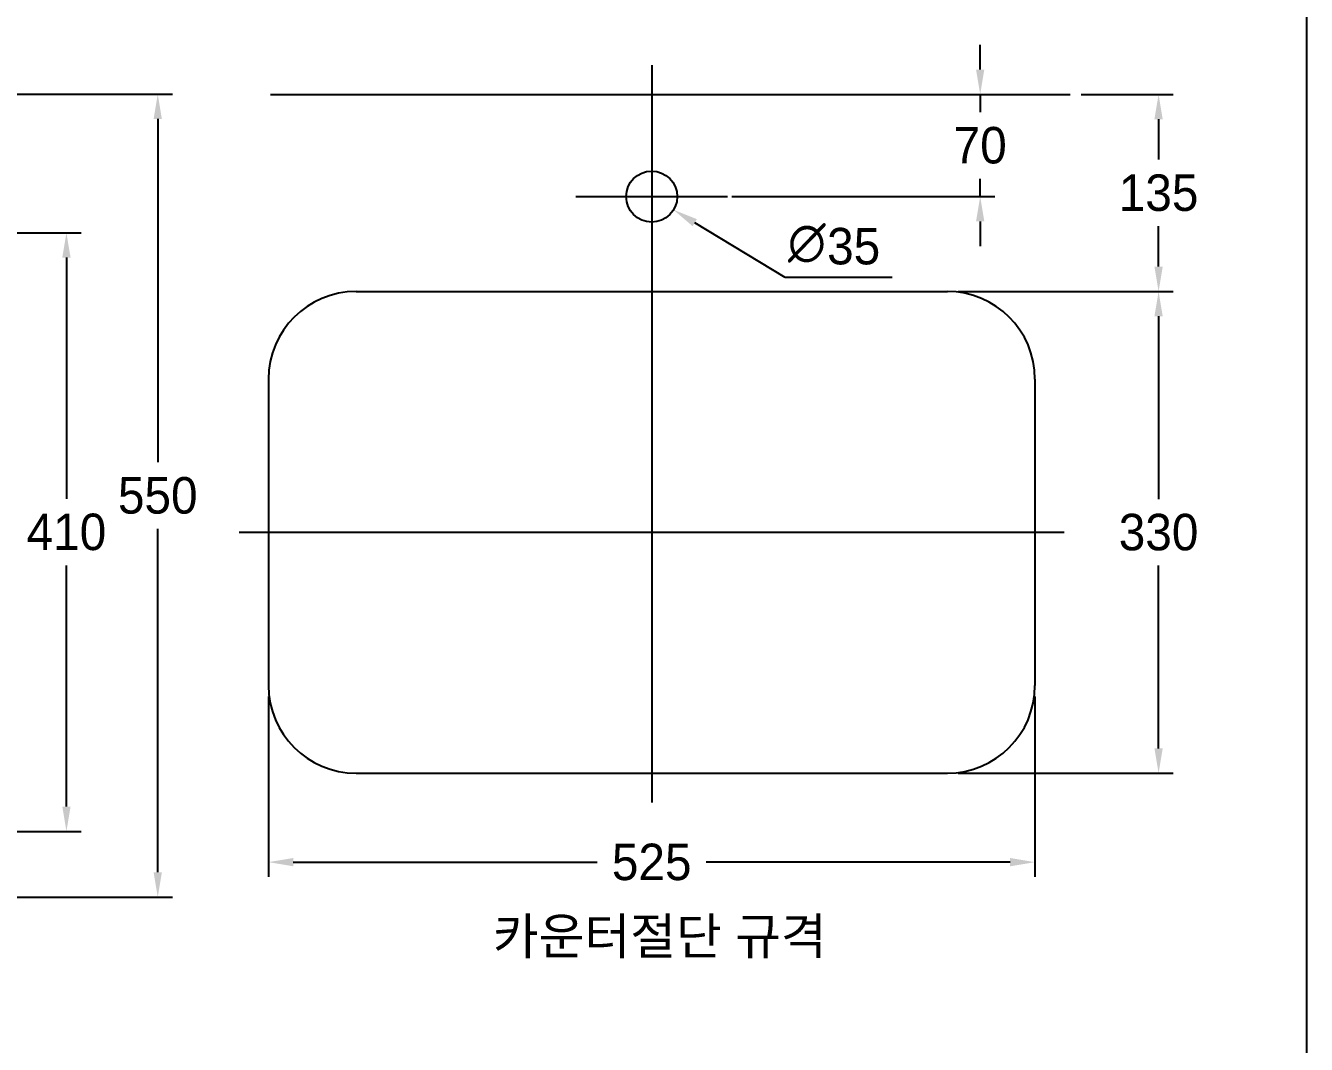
# Model space of a CAD drawing. Header units: millimetres. Extents: x 0 to 1800, y -67 to 2530.
# Drawn here: x 923 to 1800, y 1219 to 1917 of the extents above; entities that cross this region are included whole.
import ezdxf
from ezdxf.enums import TextEntityAlignment as Align
from ezdxf.lldxf.tags import DXFTag

# ---------------------------------------------------------------- set-up
doc = ezdxf.new("R2010")
doc.units = ezdxf.units.MM
doc.layers.get('Defpoints').update_dxf_attribs({"color": 1})
for name, color, linetype in [('TEXT', 7, 'Continuous'), ('도각라인', 7, 'Continuous'), ('외형선', 3, 'Continuous'), ('중심선', 1, 'DASHED'), ('치수선', 7, 'Continuous')]:
    doc.layers.add(name, color=color, linetype=linetype)
doc.styles.add('140911', font='HBATANG.TTF')
doc.styles.add('____', font='')
doc.styles.add('타이틀', font='H2GTRM.TTF', dxfattribs={"height": 25})
doc.styles.get('____').set_extended_font_data('굴림')
tags = doc.linetypes.add('DASHDOT', pattern=[70, 31, -13, 13, -13]).pattern_tags.tags
tags[10:11] = [DXFTag(74, 4), DXFTag(75, 0), DXFTag(340, '0'), DXFTag(46, 0.0), DXFTag(50, 0.0), DXFTag(44, 0.0), DXFTag(45, 0.0)]
tags[8:9] = [DXFTag(74, 4), DXFTag(75, 0), DXFTag(340, '0'), DXFTag(46, 0.0), DXFTag(50, 0.0), DXFTag(44, 0.0), DXFTag(45, 0.0)]
tags[6:7] = [DXFTag(74, 4), DXFTag(75, 0), DXFTag(340, '0'), DXFTag(46, 0.0), DXFTag(50, 0.0), DXFTag(44, 0.0), DXFTag(45, 0.0)]
tags[4:5] = [DXFTag(74, 4), DXFTag(75, 0), DXFTag(340, '0'), DXFTag(46, 0.0), DXFTag(50, 0.0), DXFTag(44, 0.0), DXFTag(45, 0.0)]
tags = doc.linetypes.add('DASHED', pattern=[25.72, 12.86, -12.86]).pattern_tags.tags
tags[6:7] = [DXFTag(74, 4), DXFTag(75, 0), DXFTag(340, '0'), DXFTag(46, 0.0), DXFTag(50, 0.0), DXFTag(44, 0.0), DXFTag(45, 0.0)]
tags[4:5] = [DXFTag(74, 4), DXFTag(75, 0), DXFTag(340, '0'), DXFTag(46, 0.0), DXFTag(50, 0.0), DXFTag(44, 0.0), DXFTag(45, 0.0)]
doc.dimstyles.new('MSADIM', dxfattribs={"dimtxt": 33, "dimasz": 17, "dimexe": 10, "dimexo": 7.5, "dimgap": 10, "dimtad": 0, "dimtih": 1, "dimtoh": 1, "dimdec": 0, "dimzin": 1, "dimdsep": 46, "dimtxsty": '____', "dimcen": 11.25, "dimadec": 0, "dimazin": 0, "dimtfac": 1, "dimtdec": 0, "dimtix": 1, "dimtmove": 0, "dimatfit": 3, "dimfxl": 1, "dimtolj": 1, "dimtzin": 1, "dimarcsym": 0})

# ---------------------------------------------------------------- blocks, each defined once
blk = doc.blocks.new('*D9')
at = {"color": 0, "lineweight": -2, "transparency": 16777216}
for p, q in [((685.29, 1775.39), (960.69, 1775.39)), ((950.69, 1758.39), (950.69, 1593.24)), ((950.69, 1382.39), (950.69, 1547.54)), ((685.29, 1365.39), (960.69, 1365.39))]:
    blk.add_line(p, q, dxfattribs=at)
at = {"color": 0, "transparency": 16777216}
for points in [[(947.86, 1758.39), (953.53, 1758.39), (950.69, 1775.39)], [(947.86, 1382.39), (953.53, 1382.39), (950.69, 1365.39)]]:
    blk.add_solid(points, dxfattribs=at)
at = {"layer": 'Defpoints', "color": 0, "transparency": 16777216}
for p in [(677.79, 1775.39), (677.79, 1365.39), (950.69, 1365.39)]:
    blk.add_point(p, dxfattribs=at)
at = {"color": 0, "transparency": 16777216, "insert": (950.69, 1570.39), "char_height": 25, "attachment_point": 5, "style": '____'}
blk.add_mtext('\\A1;410', dxfattribs=at)
blk = doc.blocks.new('*D12')
at = {"layer": 'Defpoints', "color": 0, "transparency": 16777216}
for p in [(1447.2, 1870.24), (1576.57, 1870.24), (1399.07, 1800.24)]:
    blk.add_point(p, dxfattribs=at)
at = {"layer": '치수선', "color": 0, "lineweight": -2, "transparency": 16777216}
for p, q in [((1576.57, 1887.24), (1576.57, 1904.24)), ((1454.7, 1870.24), (1586.57, 1870.24)), ((1576.57, 1870.24), (1576.57, 1858.07)), ((1576.57, 1800.24), (1576.57, 1812.4)), ((1406.57, 1800.24), (1586.57, 1800.24)), ((1576.57, 1783.24), (1576.57, 1766.24))]:
    blk.add_line(p, q, dxfattribs=at)
at = {"layer": '치수선', "color": 0, "transparency": 16777216}
for points in [[(1573.74, 1887.24), (1579.4, 1887.24), (1576.57, 1870.24)], [(1573.74, 1783.24), (1579.4, 1783.24), (1576.57, 1800.24)]]:
    blk.add_solid(points, dxfattribs=at)
at = {"layer": '치수선', "color": 0, "transparency": 16777216, "insert": (1576.57, 1835.24), "char_height": 25, "attachment_point": 5, "style": '____'}
blk.add_mtext('\\A1;70', dxfattribs=at)
blk = doc.blocks.new('*D13')
at = {"layer": 'Defpoints', "color": 0, "transparency": 16777216}
for p in [(1089.07, 1465.24), (1614.07, 1465.24), (1614.07, 1344.31)]:
    blk.add_point(p, dxfattribs=at)
at = {"layer": '치수선', "color": 0, "lineweight": -2, "transparency": 16777216}
for p, q in [((1089.07, 1457.74), (1089.07, 1334.31)), ((1614.07, 1457.74), (1614.07, 1334.31)), ((1106.07, 1344.31), (1314.19, 1344.31)), ((1597.07, 1344.31), (1388.95, 1344.31))]:
    blk.add_line(p, q, dxfattribs=at)
at = {"layer": '치수선', "color": 0, "transparency": 16777216}
for points in [[(1106.07, 1347.14), (1106.07, 1341.47), (1089.07, 1344.31)], [(1597.07, 1347.14), (1597.07, 1341.47), (1614.07, 1344.31)]]:
    blk.add_solid(points, dxfattribs=at)
at = {"layer": '치수선', "color": 0, "transparency": 16777216, "insert": (1351.57, 1344.31), "char_height": 25, "attachment_point": 5, "style": '____'}
blk.add_mtext('\\A1;525', dxfattribs=at)
blk = doc.blocks.new('*D14')
at = {"color": 0, "lineweight": -2, "transparency": 16777216}
for p, q in [((1645.7, 1870.24), (1708.76, 1870.24)), ((1698.76, 1853.24), (1698.76, 1825.59)), ((1698.76, 1752.24), (1698.76, 1779.89)), ((1561.57, 1735.24), (1708.76, 1735.24))]:
    blk.add_line(p, q, dxfattribs=at)
at = {"color": 0, "transparency": 16777216}
for points in [[(1695.92, 1853.24), (1701.59, 1853.24), (1698.76, 1870.24)], [(1695.92, 1752.24), (1701.59, 1752.24), (1698.76, 1735.24)]]:
    blk.add_solid(points, dxfattribs=at)
at = {"layer": 'Defpoints', "color": 0, "transparency": 16777216}
for p in [(1638.2, 1870.24), (1554.07, 1735.24), (1698.76, 1735.24)]:
    blk.add_point(p, dxfattribs=at)
at = {"color": 0, "transparency": 16777216, "insert": (1698.76, 1802.74), "char_height": 25, "attachment_point": 5, "style": '____'}
blk.add_mtext('\\A1;135', dxfattribs=at)
blk = doc.blocks.new('*D15')
at = {"color": 0, "lineweight": -2, "transparency": 16777216}
for p, q in [((1561.57, 1735.24), (1708.76, 1735.24)), ((1698.76, 1718.24), (1698.76, 1593.05)), ((1698.76, 1422.24), (1698.76, 1547.42)), ((1561.57, 1405.24), (1708.76, 1405.24))]:
    blk.add_line(p, q, dxfattribs=at)
at = {"color": 0, "transparency": 16777216}
for points in [[(1695.92, 1718.24), (1701.59, 1718.24), (1698.76, 1735.24)], [(1695.92, 1422.24), (1701.59, 1422.24), (1698.76, 1405.24)]]:
    blk.add_solid(points, dxfattribs=at)
at = {"layer": 'Defpoints', "color": 0, "transparency": 16777216}
for p in [(1554.07, 1735.24), (1554.07, 1405.24), (1698.76, 1405.24)]:
    blk.add_point(p, dxfattribs=at)
at = {"color": 0, "transparency": 16777216, "insert": (1698.76, 1570.24), "char_height": 25, "attachment_point": 5, "style": '____'}
blk.add_mtext('\\A1;330', dxfattribs=at)
blk = doc.blocks.new('*D16')
at = {"color": 0, "lineweight": -2, "transparency": 16777216}
for p, q in [((889.42, 1870.39), (1023.23, 1870.39)), ((1013.23, 1853.39), (1013.23, 1618.2)), ((1013.23, 1337.39), (1013.23, 1572.57)), ((899.8, 1320.39), (1023.23, 1320.39))]:
    blk.add_line(p, q, dxfattribs=at)
at = {"color": 0, "transparency": 16777216}
for points in [[(1010.4, 1853.39), (1016.07, 1853.39), (1013.23, 1870.39)], [(1010.4, 1337.39), (1016.07, 1337.39), (1013.23, 1320.39)]]:
    blk.add_solid(points, dxfattribs=at)
at = {"layer": 'Defpoints', "color": 0, "transparency": 16777216}
for p in [(881.92, 1870.39), (892.3, 1320.39), (1013.23, 1320.39)]:
    blk.add_point(p, dxfattribs=at)
at = {"color": 0, "transparency": 16777216, "insert": (1013.23, 1595.39), "char_height": 25, "attachment_point": 5, "style": '____'}
blk.add_mtext('\\A1;550', dxfattribs=at)

msp = doc.modelspace()

# ---------------------------------------------------------------- linework, layer by layer
at = {"layer": '도각라인'}
msp.add_line((1800, 2530), (1800, 0), dxfattribs=at)
at = {"layer": '외형선', "linetype": 'Continuous'}
for p, q in [((1090.41, 1870.24), (1638.2, 1870.24)), ((1149.07, 1735.24), (1554.07, 1735.24)), ((1149.07, 1405.24), (1554.07, 1405.24))]:
    msp.add_line(p, q, dxfattribs=at)
at = {"layer": '외형선'}
for p, q in [((1089.07, 1675.24), (1089.07, 1465.24)), ((1614.07, 1675.24), (1614.07, 1465.24))]:
    msp.add_line(p, q, dxfattribs=at)
at = {"layer": '외형선', "linetype": 'Continuous'}
msp.add_circle((1351.57, 1800.24), 17.5, dxfattribs=at)
at = {"layer": '외형선'}
for centre, start, end in [((1149.07, 1675.24), 90, 180), ((1554.07, 1675.24), 0, 90), ((1149.07, 1465.24), 180, 270), ((1554.07, 1465.24), 270, 0)]:
    msp.add_arc(centre, 60, start, end, dxfattribs=at)
at = {"layer": '중심선'}
for p, q in [((1351.57, 1890.24), (1351.57, 1385.24)), ((1069.07, 1570.24), (1634.07, 1570.24))]:
    msp.add_line(p, q, dxfattribs=at)
at = {"layer": '중심선', "linetype": 'DASHDOT'}
msp.add_line((1299.57, 1800.24), (1403.57, 1800.24), dxfattribs=at)
at = {"layer": '치수선'}
for p, q in [((1442.88, 1744.87), (1381.07, 1782.35)), ((1516.19, 1744.87), (1442.88, 1744.87))]:
    msp.add_line(p, q, dxfattribs=at)
msp.add_solid([(1382.54, 1784.77), (1379.6, 1779.93), (1366.53, 1791.16)], dxfattribs=at)

# ---------------------------------------------------------------- texts
at = {"layer": 'TEXT', "style": '타이틀'}
msp.add_text('카운터절단 규격', height=25, dxfattribs=at).set_placement((1357.11, 1293.65), align=Align.MIDDLE_CENTER)
at = {"layer": '치수선'}
for s, style, p in [('∅', '140911', (1444.89, 1756.54)), ('35', '____', (1471.73, 1753.78))]:
    msp.add_text(s, height=25, dxfattribs=dict(at, style=style)).set_placement(p)

# ---------------------------------------------------------------- dimensions: what is measured, and where the dimension line sits
for base, p1, p2, picture, middle in [((1013.23, 1320.39), (881.92, 1870.39), (892.3, 1320.39), '*D16', (1013.23, 1595.39)), ((1698.76, 1735.24), (1638.2, 1870.24), (1554.07, 1735.24), '*D14', (1698.76, 1802.74)), ((950.69, 1365.39), (677.79, 1775.39), (677.79, 1365.39), '*D9', (950.69, 1570.39)), ((1698.76, 1405.24), (1554.07, 1735.24), (1554.07, 1405.24), '*D15', (1698.76, 1570.24))]:
    dim = msp.add_linear_dim(base=base, p1=p1, p2=p2, angle=90, dimstyle='MSADIM', override={"dimtxt": 25, "dimtofl": 0})
    dim.commit()
    dim.dimension.update_dxf_attribs({"geometry": picture, "text_midpoint": middle})
dim = msp.add_linear_dim(base=(1576.57, 1870.24), p1=(1399.07, 1800.24), p2=(1447.2, 1870.24), angle=90, dimstyle='MSADIM', override={"dimtxt": 25}, dxfattribs=at)
dim.commit()
dim.dimension.update_dxf_attribs({"geometry": '*D12', "text_midpoint": (1576.57, 1835.24)})
dim = msp.add_linear_dim(base=(1614.07, 1344.31), p1=(1089.07, 1465.24), p2=(1614.07, 1465.24), dimstyle='MSADIM', override={"dimtxt": 25}, dxfattribs=at)
dim.commit()
dim.dimension.update_dxf_attribs({"geometry": '*D13', "text_midpoint": (1351.57, 1344.31), "dimtype": 160})

doc.saveas('drawing.dxf')
